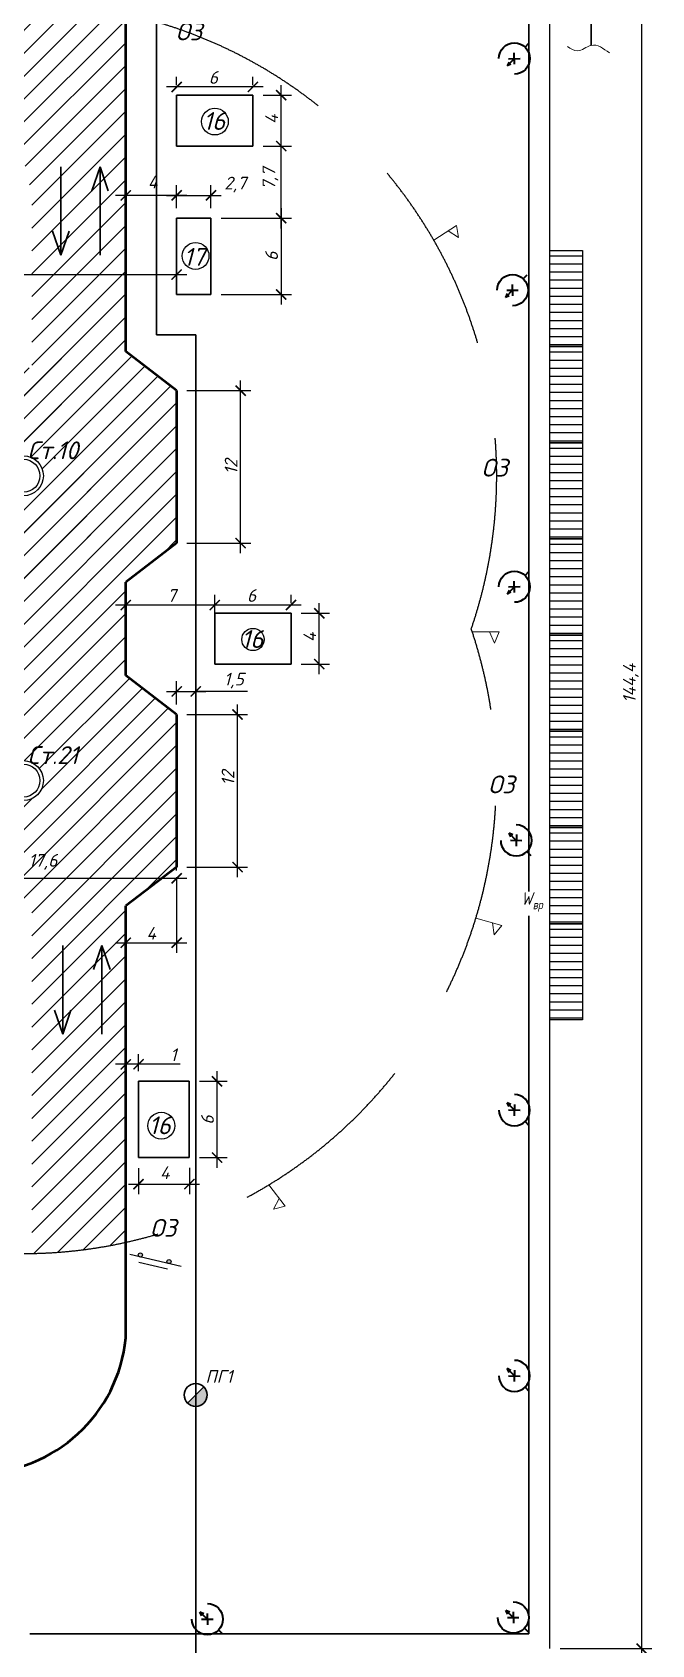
# Model space of a CAD drawing. Header units: millimetres. Extents: x -345369 to 252202, y 74562 to 424723.
# Drawn here: x -135583 to -123398, y 299286 to 331003 of the extents above; entities that cross this region are included whole.
import ezdxf

# ---------------------------------------------------------------- set-up
doc = ezdxf.new("R2010")
doc.units = ezdxf.units.MM
doc.linetypes.add('штриховая', pattern=[19.05, 12.7, -6.35])
for name, color, linetype, lineweight in [('0.3 мм', 7, 'Continuous', 30), ('Вода', 160, 'Continuous', 25), ('Основной [&]', 7, 'Continuous', 18), ('Тонка', 7, 'Continuous', 30), ('Электр', 1, 'Continuous', 25)]:
    doc.layers.add(name, color=color, linetype=linetype, lineweight=lineweight)
doc.styles.get("Standard").update_dxf_attribs({"font": 'isocpeur.TTF', "oblique": 15})
doc.styles.add('вано размеры', font='isocpeui.ttf', dxfattribs={"height": 250})
doc.styles.add('мой', font='isocpeui.ttf', dxfattribs={"width": 0.8})
doc.styles.add('Мой стиль', font='isocpeur.TTF', dxfattribs={"height": 4})
doc.linetypes.add('ограждение2', pattern='A,6.35,-2.54,[132,ltypeshp.shx,S=2.54,R=0,X=-2.54,Y=0],-2.54,25.4', length=36.83)
doc.dimstyles.new('ss400', dxfattribs={"dimtxt": 250, "dimasz": 200, "dimexe": 200, "dimexo": 200, "dimgap": 62.5, "dimtad": 1, "dimdec": 0, "dimlfac": 4, "dimrnd": 10, "dimdsep": 46, "dimtxsty": 'Standard', "dimblk": 'ARCHTICK', "dimcen": 250, "dimdle": 200, "dimadec": 0, "dimazin": 0, "dimtfac": 1, "dimtdec": 0, "dimtmove": 1, "dimatfit": 3, "dimfxl": 1, "dimarcsym": 0})
pattern_1 = [(45, (-275991.16, 217283.7), (-224.5064, 224.5064), [])]

# ---------------------------------------------------------------- blocks, each defined once
blk = doc.blocks.new('прожктр')
at = {"color": 1, "lineweight": 40}
for p, q in [((1822.3, 1757.39), (1820.05, 1757.44)), ((1821.2, 1758.54), (1821.15, 1756.29)), ((1821.17, 1757.41), (1822.62, 1758.79)), ((1821.85, 1758.46), (1822.62, 1758.79)), ((1821.85, 1758.46), (1821.85, 1758.46)), ((1822.26, 1758.07), (1822.62, 1758.79)), ((1818.96, 1755.31), (1818.17, 1754.56))]:
    blk.add_line(p, q, dxfattribs=at)
blk.add_arc((1821.17, 1757.41), 3.06, 90, 0, dxfattribs=at)
blk = doc.blocks.new('_ArchTick')
at = {"color": 0, "linetype": 'ByBlock', "const_width": 0.15}
blk.add_lwpolyline([(-0.5, -0.5), (0.5, 0.5)], dxfattribs=at)
blk = doc.blocks.new('*D488')
at = {"color": 0, "lineweight": -2, "transparency": 16777216}
for p, q in [((-137360, 314362), (-132543, 314362)), ((-137160, 314514), (-137160, 314562)), ((-132743, 314514), (-132743, 314562))]:
    blk.add_line(p, q, dxfattribs=at)
at = {"layer": 'Defpoints', "color": 0, "transparency": 16777216}
for p in [(-137160, 314314), (-132743, 314362), (-132743, 314314)]:
    blk.add_point(p, dxfattribs=at)
at = {"color": 0, "lineweight": -2, "transparency": 16777216, "xscale": 200, "yscale": 200, "zscale": 200, "rotation": 180}
blk.add_blockref('_ArchTick', (-137160, 314362), dxfattribs=at)
at = {"color": 0, "lineweight": -2, "transparency": 16777216, "xscale": 200, "yscale": 200, "zscale": 200}
blk.add_blockref('_ArchTick', (-132743, 314362), dxfattribs=at)
at = {"color": 0, "lineweight": 9, "transparency": 16777216, "insert": (-135372, 314686), "char_height": 250, "attachment_point": 5}
blk.add_mtext('17,6', dxfattribs=at)
blk = doc.blocks.new('*D489')
at = {"color": 0, "lineweight": -2, "transparency": 16777216}
for p, q in [((-131484, 320754), (-131484, 324154)), ((-132543, 323954), (-131284, 323954)), ((-132543, 320954), (-131284, 320954))]:
    blk.add_line(p, q, dxfattribs=at)
at = {"layer": 'Defpoints', "color": 0, "transparency": 16777216}
for p in [(-132743, 323954), (-131484, 323954), (-132743, 320954)]:
    blk.add_point(p, dxfattribs=at)
at = {"color": 0, "lineweight": -2, "transparency": 16777216, "xscale": 200, "yscale": 200, "zscale": 200}
for p, rotation in [((-131484, 323954), 90), ((-131484, 320954), 270)]:
    blk.add_blockref('_ArchTick', p, dxfattribs=dict(at, rotation=rotation))
at = {"color": 0, "lineweight": 25, "transparency": 16777216, "insert": (-131672, 322454), "char_height": 250, "attachment_point": 5, "rotation": 90}
blk.add_mtext('12', dxfattribs=at)
blk = doc.blocks.new('*D553')
at = {"color": 0, "lineweight": -2, "transparency": 16777216}
for p, q in [((-132743, 314383), (-132743, 312894)), ((-133743, 313617), (-133743, 312894)), ((-133943, 313094), (-132543, 313094))]:
    blk.add_line(p, q, dxfattribs=at)
at = {"layer": 'Defpoints', "color": 0, "transparency": 16777216}
for p in [(-132743, 314583), (-133743, 313817), (-132743, 313094)]:
    blk.add_point(p, dxfattribs=at)
at = {"color": 0, "lineweight": -2, "transparency": 16777216, "xscale": 200, "yscale": 200, "zscale": 200, "rotation": 180}
blk.add_blockref('_ArchTick', (-133743, 313094), dxfattribs=at)
at = {"color": 0, "lineweight": -2, "transparency": 16777216, "xscale": 200, "yscale": 200, "zscale": 200}
blk.add_blockref('_ArchTick', (-132743, 313094), dxfattribs=at)
at = {"color": 0, "lineweight": 9, "transparency": 16777216, "insert": (-133243, 313281), "char_height": 250, "attachment_point": 5}
blk.add_mtext('4', dxfattribs=at)
blk = doc.blocks.new('*D554')
at = {"color": 0, "lineweight": -2, "transparency": 16777216}
for p, q in [((-132543, 317583), (-131346, 317583)), ((-131546, 314383), (-131546, 317783)), ((-132543, 314583), (-131346, 314583))]:
    blk.add_line(p, q, dxfattribs=at)
at = {"layer": 'Defpoints', "color": 0, "transparency": 16777216}
for p in [(-132743, 317583), (-131546, 317583), (-132743, 314583)]:
    blk.add_point(p, dxfattribs=at)
at = {"color": 0, "lineweight": -2, "transparency": 16777216, "xscale": 200, "yscale": 200, "zscale": 200}
for p, rotation in [((-131546, 317583), 90), ((-131546, 314583), 270)]:
    blk.add_blockref('_ArchTick', p, dxfattribs=dict(at, rotation=rotation))
at = {"color": 0, "lineweight": 9, "transparency": 16777216, "insert": (-131733, 316333), "char_height": 250, "attachment_point": 5, "rotation": 90}
blk.add_mtext('12', dxfattribs=at)
blk = doc.blocks.new('*D694')
at = {"color": 0, "lineweight": -2, "transparency": 16777216}
for p, q in [((-133743, 327545), (-133743, 327995)), ((-132743, 327545), (-132743, 327995)), ((-132543, 327795), (-133943, 327795))]:
    blk.add_line(p, q, dxfattribs=at)
at = {"layer": 'Defpoints', "color": 0, "transparency": 16777216}
for p in [(-133743, 327795), (-133743, 327345), (-132743, 327345)]:
    blk.add_point(p, dxfattribs=at)
at = {"color": 0, "lineweight": -2, "transparency": 16777216, "xscale": 200, "yscale": 200, "zscale": 200, "rotation": 180}
blk.add_blockref('_ArchTick', (-133743, 327795), dxfattribs=at)
at = {"color": 0, "lineweight": -2, "transparency": 16777216, "xscale": 200, "yscale": 200, "zscale": 200}
blk.add_blockref('_ArchTick', (-132743, 327795), dxfattribs=at)
at = {"color": 0, "lineweight": 9, "transparency": 16777216, "insert": (-133216, 328056), "char_height": 250, "width": 463.88, "attachment_point": 5}
blk.add_mtext('4', dxfattribs=at)
blk = doc.blocks.new('*D695')
at = {"color": 0, "lineweight": -2, "transparency": 16777216}
for p, q in [((-132743, 327545), (-132743, 327995)), ((-132068, 327545), (-132068, 327995)), ((-132943, 327795), (-131868, 327795))]:
    blk.add_line(p, q, dxfattribs=at)
at = {"layer": 'Defpoints', "color": 0, "transparency": 16777216}
for p in [(-132068, 327795), (-132743, 327345), (-132068, 327345)]:
    blk.add_point(p, dxfattribs=at)
at = {"color": 0, "lineweight": -2, "transparency": 16777216, "xscale": 200, "yscale": 200, "zscale": 200, "rotation": 180}
blk.add_blockref('_ArchTick', (-132743, 327795), dxfattribs=at)
at = {"color": 0, "lineweight": -2, "transparency": 16777216, "xscale": 200, "yscale": 200, "zscale": 200}
blk.add_blockref('_ArchTick', (-132068, 327795), dxfattribs=at)
at = {"color": 0, "lineweight": 9, "transparency": 16777216, "insert": (-131590, 328007), "char_height": 250, "attachment_point": 5}
blk.add_mtext('2,7', dxfattribs=at)
blk = doc.blocks.new('*D696')
at = {"color": 0, "lineweight": -2, "transparency": 16777216}
for p, q in [((-131868, 327345), (-130487, 327345)), ((-130687, 327545), (-130687, 325645)), ((-131868, 325845), (-130487, 325845))]:
    blk.add_line(p, q, dxfattribs=at)
at = {"layer": 'Defpoints', "color": 0, "transparency": 16777216}
for p in [(-132068, 327345), (-132068, 325845), (-130687, 325845)]:
    blk.add_point(p, dxfattribs=at)
at = {"color": 0, "lineweight": -2, "transparency": 16777216, "xscale": 200, "yscale": 200, "zscale": 200}
for p, rotation in [((-130687, 327345), 90), ((-130687, 325845), 270)]:
    blk.add_blockref('_ArchTick', p, dxfattribs=dict(at, rotation=rotation))
at = {"color": 0, "lineweight": 9, "transparency": 16777216, "insert": (-130874, 326595), "char_height": 250, "attachment_point": 5, "rotation": 90}
blk.add_mtext('6', dxfattribs=at)
blk = doc.blocks.new('*D697')
at = {"color": 0, "lineweight": -2, "transparency": 16777216}
for p, q in [((-137254, 325965), (-137254, 326438)), ((-132743, 326045), (-132743, 326438)), ((-137454, 326238), (-132543, 326238))]:
    blk.add_line(p, q, dxfattribs=at)
at = {"layer": 'Defpoints', "color": 0, "transparency": 16777216}
for p in [(-132743, 326238), (-137254, 325765), (-132743, 325845)]:
    blk.add_point(p, dxfattribs=at)
at = {"color": 0, "lineweight": -2, "transparency": 16777216, "xscale": 200, "yscale": 200, "zscale": 200, "rotation": 180}
blk.add_blockref('_ArchTick', (-137254, 326238), dxfattribs=at)
at = {"color": 0, "lineweight": -2, "transparency": 16777216, "xscale": 200, "yscale": 200, "zscale": 200}
blk.add_blockref('_ArchTick', (-132743, 326238), dxfattribs=at)
at = {"color": 0, "lineweight": 9, "transparency": 16777216, "insert": (-136008, 326426), "char_height": 250, "attachment_point": 5}
blk.add_mtext('15', dxfattribs=at)
blk = doc.blocks.new('*D700')
at = {"color": 0, "lineweight": -2, "transparency": 16777216}
for p, q in [((-130293, 319737), (-132193, 319737)), ((-131993, 319775), (-131993, 319937)), ((-130493, 319775), (-130493, 319937))]:
    blk.add_line(p, q, dxfattribs=at)
at = {"layer": 'Defpoints', "color": 0, "transparency": 16777216}
for p in [(-131993, 319737), (-131993, 319575), (-130493, 319575)]:
    blk.add_point(p, dxfattribs=at)
at = {"color": 0, "lineweight": -2, "transparency": 16777216, "xscale": 200, "yscale": 200, "zscale": 200, "rotation": 180}
blk.add_blockref('_ArchTick', (-131993, 319737), dxfattribs=at)
at = {"color": 0, "lineweight": -2, "transparency": 16777216, "xscale": 200, "yscale": 200, "zscale": 200}
blk.add_blockref('_ArchTick', (-130493, 319737), dxfattribs=at)
at = {"color": 0, "lineweight": 9, "transparency": 16777216, "insert": (-131270, 319924), "char_height": 250, "attachment_point": 5}
blk.add_mtext('6', dxfattribs=at)
blk = doc.blocks.new('*D701')
at = {"color": 0, "lineweight": -2, "transparency": 16777216}
for p, q in [((-129937, 318375), (-129937, 319775)), ((-130293, 319575), (-129737, 319575)), ((-130293, 318575), (-129737, 318575))]:
    blk.add_line(p, q, dxfattribs=at)
at = {"layer": 'Defpoints', "color": 0, "transparency": 16777216}
for p in [(-130493, 319575), (-129937, 319575), (-130493, 318575)]:
    blk.add_point(p, dxfattribs=at)
at = {"color": 0, "lineweight": -2, "transparency": 16777216, "xscale": 200, "yscale": 200, "zscale": 200}
for p, rotation in [((-129937, 319575), 90), ((-129937, 318575), 270)]:
    blk.add_blockref('_ArchTick', p, dxfattribs=dict(at, rotation=rotation))
at = {"color": 0, "lineweight": 9, "transparency": 16777216, "insert": (-130124, 319102), "char_height": 250, "attachment_point": 5, "rotation": 90}
blk.add_mtext('4', dxfattribs=at)
blk = doc.blocks.new('*D711')
at = {"layer": 'Defpoints', "color": 0, "transparency": 16777216}
for p in [(-133493, 308858), (-132493, 308869), (-132493, 308347)]:
    blk.add_point(p, dxfattribs=at)
at = {"layer": 'Основной [&]', "color": 0, "lineweight": -2, "transparency": 16777216}
for p, q in [((-133493, 308658), (-133493, 308147)), ((-132493, 308669), (-132493, 308147)), ((-133693, 308347), (-132293, 308347))]:
    blk.add_line(p, q, dxfattribs=at)
at = {"layer": 'Основной [&]', "color": 0, "lineweight": -2, "transparency": 16777216, "xscale": 200, "yscale": 200, "zscale": 200, "rotation": 180}
blk.add_blockref('_ArchTick', (-133493, 308347), dxfattribs=at)
at = {"layer": 'Основной [&]', "color": 0, "lineweight": -2, "transparency": 16777216, "xscale": 200, "yscale": 200, "zscale": 200}
blk.add_blockref('_ArchTick', (-132493, 308347), dxfattribs=at)
at = {"layer": 'Основной [&]', "color": 0, "lineweight": 9, "transparency": 16777216, "insert": (-132976, 308572), "char_height": 250, "attachment_point": 5}
blk.add_mtext('4', dxfattribs=at)
blk = doc.blocks.new('*D718')
at = {"color": 0, "lineweight": -2, "transparency": 16777216}
for p, q in [((-131949, 308669), (-131949, 310569)), ((-132293, 310369), (-131749, 310369)), ((-132293, 308869), (-131749, 308869))]:
    blk.add_line(p, q, dxfattribs=at)
at = {"layer": 'Defpoints', "color": 0, "transparency": 16777216}
for p in [(-132493, 310369), (-131949, 310369), (-132493, 308869)]:
    blk.add_point(p, dxfattribs=at)
at = {"color": 0, "lineweight": -2, "transparency": 16777216, "xscale": 200, "yscale": 200, "zscale": 200}
for p, rotation in [((-131949, 310369), 90), ((-131949, 308869), 270)]:
    blk.add_blockref('_ArchTick', p, dxfattribs=dict(at, rotation=rotation))
at = {"color": 0, "lineweight": 9, "transparency": 16777216, "insert": (-132136, 309606), "char_height": 250, "attachment_point": 5, "rotation": 90}
blk.add_mtext('6', dxfattribs=at)
blk = doc.blocks.new('*D719')
at = {"color": 0, "lineweight": -2, "transparency": 16777216}
for p, q in [((-133743, 310569), (-133743, 310903)), ((-133493, 310569), (-133493, 310903)), ((-133293, 310703), (-133943, 310703)), ((-132673, 310703), (-133493, 310703))]:
    blk.add_line(p, q, dxfattribs=at)
at = {"layer": 'Defpoints', "color": 0, "transparency": 16777216}
for p in [(-133743, 310703), (-133743, 310369), (-133493, 310369)]:
    blk.add_point(p, dxfattribs=at)
at = {"color": 0, "lineweight": -2, "transparency": 16777216, "xscale": 200, "yscale": 200, "zscale": 200, "rotation": 180}
blk.add_blockref('_ArchTick', (-133743, 310703), dxfattribs=at)
at = {"color": 0, "lineweight": -2, "transparency": 16777216, "xscale": 200, "yscale": 200, "zscale": 200}
blk.add_blockref('_ArchTick', (-133493, 310703), dxfattribs=at)
at = {"color": 0, "lineweight": 9, "transparency": 16777216, "insert": (-132807, 310891), "char_height": 250, "attachment_point": 5}
blk.add_mtext('1', dxfattribs=at)
blk = doc.blocks.new('*D722')
at = {"color": 0, "lineweight": -2, "transparency": 16777216}
for p, q in [((-131043, 329926), (-132943, 329926)), ((-132743, 329964), (-132743, 330126)), ((-131243, 329964), (-131243, 330126))]:
    blk.add_line(p, q, dxfattribs=at)
at = {"layer": 'Defpoints', "color": 0, "transparency": 16777216}
for p in [(-132743, 329926), (-132743, 329764), (-131243, 329764)]:
    blk.add_point(p, dxfattribs=at)
at = {"color": 0, "lineweight": -2, "transparency": 16777216, "xscale": 200, "yscale": 200, "zscale": 200, "rotation": 180}
blk.add_blockref('_ArchTick', (-132743, 329926), dxfattribs=at)
at = {"color": 0, "lineweight": -2, "transparency": 16777216, "xscale": 200, "yscale": 200, "zscale": 200}
blk.add_blockref('_ArchTick', (-131243, 329926), dxfattribs=at)
at = {"color": 0, "lineweight": 9, "transparency": 16777216, "insert": (-132020, 330114), "char_height": 250, "attachment_point": 5}
blk.add_mtext('6', dxfattribs=at)
blk = doc.blocks.new('*D723')
at = {"color": 0, "lineweight": -2, "transparency": 16777216}
for p, q in [((-130687, 328564), (-130687, 329964)), ((-131043, 329764), (-130487, 329764)), ((-131043, 328764), (-130487, 328764))]:
    blk.add_line(p, q, dxfattribs=at)
at = {"layer": 'Defpoints', "color": 0, "transparency": 16777216}
for p in [(-131243, 329764), (-130687, 329764), (-131243, 328764)]:
    blk.add_point(p, dxfattribs=at)
at = {"color": 0, "lineweight": -2, "transparency": 16777216, "xscale": 200, "yscale": 200, "zscale": 200}
for p, rotation in [((-130687, 329764), 90), ((-130687, 328764), 270)]:
    blk.add_blockref('_ArchTick', p, dxfattribs=dict(at, rotation=rotation))
at = {"color": 0, "lineweight": 9, "transparency": 16777216, "insert": (-130874, 329292), "char_height": 250, "attachment_point": 5, "rotation": 90}
blk.add_mtext('4', dxfattribs=at)
blk = doc.blocks.new('*D724')
at = {"color": 0, "lineweight": -2, "transparency": 16777216}
for p, q in [((-130687, 327145), (-130687, 328964)), ((-131043, 328764), (-130487, 328764)), ((-131868, 327345), (-130487, 327345))]:
    blk.add_line(p, q, dxfattribs=at)
at = {"layer": 'Defpoints', "color": 0, "transparency": 16777216}
for p in [(-131243, 328764), (-130687, 328764), (-132068, 327345)]:
    blk.add_point(p, dxfattribs=at)
at = {"color": 0, "lineweight": -2, "transparency": 16777216, "xscale": 200, "yscale": 200, "zscale": 200}
for p, rotation in [((-130687, 328764), 90), ((-130687, 327345), 270)]:
    blk.add_blockref('_ArchTick', p, dxfattribs=dict(at, rotation=rotation))
at = {"color": 0, "lineweight": 9, "transparency": 16777216, "insert": (-130899, 328119), "char_height": 250, "attachment_point": 5, "rotation": 90}
blk.add_mtext('7,7', dxfattribs=at)
blk = doc.blocks.new('*D777')
at = {"color": 0, "lineweight": -2, "transparency": 16777216}
for p, q in [((-132743, 317783), (-132743, 318237)), ((-132367, 313521), (-132367, 318237)), ((-132943, 318037), (-132167, 318037)), ((-131352, 318037), (-132367, 318037))]:
    blk.add_line(p, q, dxfattribs=at)
at = {"layer": 'Defpoints', "color": 0, "transparency": 16777216}
for p in [(-132367, 318037), (-132743, 317583), (-132367, 313321)]:
    blk.add_point(p, dxfattribs=at)
at = {"color": 0, "lineweight": -2, "transparency": 16777216, "xscale": 200, "yscale": 200, "zscale": 200, "rotation": 180}
blk.add_blockref('_ArchTick', (-132743, 318037), dxfattribs=at)
at = {"color": 0, "lineweight": -2, "transparency": 16777216, "xscale": 200, "yscale": 200, "zscale": 200}
blk.add_blockref('_ArchTick', (-132367, 318037), dxfattribs=at)
at = {"color": 0, "lineweight": 9, "transparency": 16777216, "insert": (-131617, 318250), "char_height": 250, "width": 851.38, "attachment_point": 5}
blk.add_mtext('1,5', dxfattribs=at)
blk = doc.blocks.new('*D778')
at = {"color": 0, "lineweight": -2, "transparency": 16777216}
for p, q in [((-131793, 319737), (-133943, 319737)), ((-133743, 319469), (-133743, 319937)), ((-131993, 319444), (-131993, 319937))]:
    blk.add_line(p, q, dxfattribs=at)
at = {"layer": 'Defpoints', "color": 0, "transparency": 16777216}
for p in [(-133743, 319737), (-133743, 319269), (-131993, 319244)]:
    blk.add_point(p, dxfattribs=at)
at = {"color": 0, "lineweight": -2, "transparency": 16777216, "xscale": 200, "yscale": 200, "zscale": 200, "rotation": 180}
blk.add_blockref('_ArchTick', (-133743, 319737), dxfattribs=at)
at = {"color": 0, "lineweight": -2, "transparency": 16777216, "xscale": 200, "yscale": 200, "zscale": 200}
blk.add_blockref('_ArchTick', (-131993, 319737), dxfattribs=at)
at = {"color": 0, "lineweight": 9, "transparency": 16777216, "insert": (-132841, 319924), "char_height": 250, "attachment_point": 5}
blk.add_mtext('7', dxfattribs=at)
blk = doc.blocks.new('*D783')
at = {"color": 0, "lineweight": -2, "transparency": 16777216}
for p, q in [((-125202, 335343), (-123398, 335343)), ((-123598, 335543), (-123598, 299010)), ((-125202, 299210), (-123398, 299210))]:
    blk.add_line(p, q, dxfattribs=at)
at = {"layer": 'Defpoints', "color": 0, "transparency": 16777216}
for p in [(-125402, 335343), (-125402, 299210), (-123598, 299210)]:
    blk.add_point(p, dxfattribs=at)
at = {"color": 0, "lineweight": -2, "transparency": 16777216, "xscale": 200, "yscale": 200, "zscale": 200}
for p, rotation in [((-123598, 335343), 90), ((-123598, 299210), 270)]:
    blk.add_blockref('_ArchTick', p, dxfattribs=dict(at, rotation=rotation))
at = {"color": 0, "lineweight": 9, "transparency": 16777216, "insert": (-123810, 318198), "char_height": 250, "attachment_point": 5, "rotation": 90}
blk.add_mtext('144,4', dxfattribs=at)

msp = doc.modelspace()

# ---------------------------------------------------------------- hatches: boundary and pattern name
h = msp.add_hatch()
h.set_pattern_fill('ANSI31', color=256, scale=100)
h.set_pattern_definition(pattern_1)
h.paths.add_polyline_path([(-142506.42232, 304155.508429), (-158620.170139, 304155.508429, 0.0497521334), (-157543.838649, 302655.508429), (-143582.75381, 302655.508429, 0.0497521334)])
h.paths.add_polyline_path([(-133743.352686, 313817.223561), (-132743.352686, 314583.264363), (-132743.352686, 317583.264363), (-133743.352686, 318349.305164), (-133743.352686, 320188.299192), (-132743.352686, 320954.339994), (-132743.352686, 322454.339994), (-135405.345629, 322454.339994, -0.1162930115), (-135363.864354, 322278.403882, -0.79164429), (-136110.068866, 322102.467771), (-136110.068866, 319268.741637), (-137184.511957, 319268.741637), (-137184.511957, 316283.011202), (-136151.550142, 316283.011202, -1), (-135363.864354, 316283.011202, -0.4142135624), (-135757.707248, 315889.168308), (-135757.707248, 313826.318301), (-135591.41237, 313826.318301), (-135591.41237, 307017.508429, -0.0029574866), (-135592.238144, 306982.838448, 0.0501743726), (-133743.352686, 307201.745881)])
h.paths.add_polyline_path([(-133743.352686, 324720.380795), (-133743.352686, 331358.499835, 0.0537078485), (-135723.521938, 331576.977639), (-157066.332959, 331631.953316, 0.0221375216), (-157888.364863, 331589.791644, 0.0117613406), (-158170.391098, 331924.207015), (-169817.620527, 331924.207015, 0.3500198698), (-172219.901932, 329062.207015), (-172219.901932, 317404.621653), (-172219.901932, 316427.690677), (-170703.800547, 316427.690677), (-170703.807599, 325152.883337), (-170809.322717, 325152.885771, -0.9987050932), (-171677.753554, 325154.011037, -1.0012965857), (-170809.322717, 325152.885771), (-170703.807599, 325152.883337), (-170703.809546, 327562.207015, -0.3500198698), (-168301.528141, 330424.207015), (-137993.693775, 330424.207015, -0.3500198698), (-135591.41237, 327562.207015), (-135591.41237, 324401.336016), (-136110.068866, 324401.336016), (-136110.068866, 322454.339994, -0.6184180446), (-135405.345629, 322454.339994), (-132743.352686, 322454.339994), (-132743.352686, 323954.339994)])
h.paths.add_polyline_path([(-170703.800547, 316427.690677), (-172219.901932, 316427.690677), (-172219.901932, 316268.244922), (-170703.80042, 316269.461387)])
h.paths.add_polyline_path([(-170703.80042, 316269.461387), (-172219.901932, 316268.244922), (-172219.901932, 316154.086054), (-170703.800326, 316154.086054)])
h.paths.add_polyline_path([(-170703.800326, 316154.086054), (-172219.901932, 316154.086054), (-172219.901932, 316037.531373), (-170703.800232, 316037.531373)])
h.paths.add_polyline_path([(-170703.800232, 316037.531373), (-172219.901932, 316037.531373), (-172219.901932, 313003.617413), (-170703.79778, 313003.617413)])
h.paths.add_polyline_path([(-170703.79778, 313003.617413), (-172219.901932, 313003.617413), (-172219.901932, 312369.965376), (-170703.797268, 312369.965376)])
h.paths.add_polyline_path([(-170703.797268, 312369.965376), (-172219.901932, 312369.965376), (-172219.901932, 310800.751146, 0.0239190377), (-171611.931368, 310151.759859, -0.7116808819), (-170889.277616, 309901.454146), (-170703.795273, 309901.439335)])
h.paths.add_polyline_path([(-135801.186965, 316464.507693), (-134632.777874, 316464.507693), (-134632.777874, 317184.507693), (-135801.186965, 317184.507693)], flags=25)
h.paths.add_polyline_path([(-138049.978022, 316464.72317), (-136843.614386, 316464.72317), (-136843.614386, 317184.72317), (-138049.978022, 317184.72317)], flags=25)
h.paths.add_polyline_path([(-171637.729481, 322664.256404), (-170862.729481, 322664.256404), (-170703.101234, 323259.997132), (-171478.101234, 323259.997132)], flags=24)
h.paths.add_polyline_path([(-171125.831392, 320975.992863), (-171125.831392, 321800.992863), (-171721.57212, 321960.62111), (-171721.57212, 321135.62111)], flags=24)
h.paths.add_polyline_path([(-147328.342988, 330672.57077), (-147328.342988, 331497.57077), (-147924.083716, 331657.199017), (-147924.083716, 330832.199017)], flags=24)
h.paths.add_polyline_path([(-137025.344311, 330102.28139), (-136340.310081, 331025.984862), (-136723.733528, 331509.07352), (-137408.767759, 330585.370049)], flags=24)
h.paths.add_polyline_path([(-152296.062474, 331273.905016), (-151578.562474, 331273.905016), (-151355.082928, 332107.942035), (-152072.582928, 332107.942035)], flags=9)
h.paths.add_polyline_path([(-135801.186965, 322459.900373), (-134657.096056, 322459.900373), (-134657.096056, 323179.900373), (-135801.186965, 323179.900373)], flags=25)
h.paths.add_polyline_path([(-170973.804771, 313819.688725), (-170023.804771, 313819.688725), (-169864.176524, 314415.429454), (-170814.176524, 314415.429454)], flags=9)
h.paths.add_polyline_path([(-171607.878278, 312203.982339), (-170832.878278, 312203.982339), (-170673.250031, 312799.723067), (-171448.250031, 312799.723067)], flags=9)
h = msp.add_hatch()
h.set_pattern_fill('ANSI31', color=256, scale=100)
h.set_pattern_definition(pattern_1)
h.paths.add_polyline_path([(-132743.352686, 323954.339994), (-133743.352686, 324720.380795), (-133743.352686, 331358.499835, 0.0537078485), (-135723.521938, 331576.977639), (-157066.332959, 331631.953316, 0.0221375216), (-157888.364863, 331589.791644, 0.0117613406), (-158170.391098, 331924.207015), (-169817.620527, 331924.207015, 0.3500198698), (-172219.901932, 329062.207015), (-172219.901932, 317404.621653), (-172219.901932, 316427.690677), (-170703.800547, 316427.690677), (-170703.807599, 325152.883337), (-170809.322717, 325152.885771, -0.9987050932), (-171677.753554, 325154.011037, -1.0012965857), (-170809.322717, 325152.885771), (-170703.807599, 325152.883337), (-170703.809546, 327562.207015, -0.3500198698), (-168301.528141, 330424.207015), (-137993.693775, 330424.207015, -0.3500198698), (-135591.41237, 327562.207015), (-135591.41237, 324401.336016), (-137159.511957, 324401.336016), (-137184.511957, 324401.336016), (-137184.511957, 322278.61936), (-136151.550083, 322278.61936, -0.7914218161), (-135405.345629, 322454.339994), (-132743.352686, 322454.339994)])
h.paths.add_polyline_path([(-132743.352686, 320954.339994), (-132743.352686, 322454.339994), (-135405.345629, 322454.339994, -0.1162930115), (-135363.864354, 322278.403882, -0.8689317029), (-136136.205385, 322169.539815), (-137184.511957, 321873.914977), (-137184.511957, 316283.011202), (-136151.550142, 316283.011202, -1), (-135363.864354, 316283.011202, -0.4142135624), (-135757.707248, 315889.168308), (-135757.707248, 313826.318301), (-135591.41237, 313826.318301), (-135591.41237, 307017.508429, -0.0029574866), (-135592.238144, 306982.838448, 0.0501743726), (-133743.352686, 307201.745881), (-133743.352686, 313817.223561), (-132743.352686, 314583.264363), (-132743.352686, 317583.264363), (-133743.352686, 318349.305164), (-133743.352686, 320188.299192)])
h.paths.add_polyline_path([(-136136.205385, 322169.539815, -0.0702675152), (-136151.550083, 322278.61936), (-137184.511957, 322278.61936), (-137184.511957, 321873.914977)], flags=17)
h.paths.add_polyline_path([(-171637.729481, 322664.256404), (-170862.729481, 322664.256404), (-170703.101234, 323259.997132), (-171478.101234, 323259.997132)], flags=24)
h.paths.add_polyline_path([(-171125.831392, 320975.992863), (-171125.831392, 321800.992863), (-171721.57212, 321960.62111), (-171721.57212, 321135.62111)], flags=24)
h.paths.add_polyline_path([(-147328.342988, 330672.57077), (-147328.342988, 331497.57077), (-147924.083716, 331657.199017), (-147924.083716, 330832.199017)], flags=24)
h.paths.add_polyline_path([(-137025.344311, 330102.28139), (-136340.310081, 331025.984862), (-136723.733528, 331509.07352), (-137408.767759, 330585.370049)], flags=24)
h.paths.add_polyline_path([(-152296.062474, 331273.905016), (-151578.562474, 331273.905016), (-151355.082928, 332107.942035), (-152072.582928, 332107.942035)], flags=9)
h.paths.add_polyline_path([(-135801.186965, 322459.900373), (-134657.096056, 322459.900373), (-134657.096056, 323179.900373), (-135801.186965, 323179.900373)], flags=25)
h.paths.add_polyline_path([(-138049.978022, 322460.115851), (-137050.887113, 322460.115851), (-137050.887113, 323180.115851), (-138049.978022, 323180.115851)], flags=25)
h.paths.add_polyline_path([(-135923.702786, 314264.00398), (-134973.702786, 314264.00398), (-134814.074539, 314859.744708), (-135764.074539, 314859.744708)], flags=25)
h.paths.add_polyline_path([(-135801.186965, 316464.507693), (-134632.777874, 316464.507693), (-134632.777874, 317184.507693), (-135801.186965, 317184.507693)], flags=25)
h.paths.add_polyline_path([(-138049.978022, 316464.72317), (-136843.614386, 316464.72317), (-136843.614386, 317184.72317), (-138049.978022, 317184.72317)], flags=25)
at = {"lineweight": 25}
h = msp.add_hatch(dxfattribs=at)
h.set_pattern_fill('ANSI31', color=0, scale=50, angle=-45)
h.set_pattern_definition([(360, (-7508.69, 1351496.3), (4e-14, 158.75), [])])
h.paths.add_polyline_path([(-124756.795842, 326712.277341), (-125401.584789, 326712.277341), (-125401.584789, 324820.325652), (-124756.795842, 324820.325652)])
h = msp.add_hatch(dxfattribs=at)
h.set_pattern_fill('ANSI31', color=0, scale=50, angle=-45)
h.set_pattern_definition([(360, (-7508.69, 1349604.35), (4e-14, 158.75), [])])
h.paths.add_polyline_path([(-124756.795842, 324820.325652), (-125401.584789, 324820.325652), (-125401.584789, 322928.373963), (-124756.795842, 322928.373963)])
h = msp.add_hatch(dxfattribs=at)
h.set_pattern_fill('ANSI31', color=0, scale=50, angle=-45)
h.set_pattern_definition([(360, (-7508.69, 1347712.4), (4e-14, 158.75), [])])
h.paths.add_polyline_path([(-124756.795842, 322928.373963), (-125401.584789, 322928.373963), (-125401.584789, 321036.422274), (-124756.795842, 321036.422274)])
h = msp.add_hatch(dxfattribs=at)
h.set_pattern_fill('ANSI31', color=0, scale=50, angle=-45)
h.set_pattern_definition([(360, (-7508.69, 1345820.45), (4e-14, 158.75), [])])
h.paths.add_polyline_path([(-124756.795842, 321036.422274), (-125401.584789, 321036.422274), (-125401.584789, 319144.470585), (-124756.795842, 319144.470585)])
h = msp.add_hatch(dxfattribs=at)
h.set_pattern_fill('ANSI31', color=0, scale=50, angle=-45)
h.set_pattern_definition([(360, (-7508.69, 1343928.5), (4e-14, 158.75), [])])
h.paths.add_polyline_path([(-124756.795842, 319144.470585), (-125401.584789, 319144.470585), (-125401.584789, 317252.518896), (-124756.795842, 317252.518896)])
h = msp.add_hatch(dxfattribs=at)
h.set_pattern_fill('ANSI31', color=0, scale=50, angle=-45)
h.set_pattern_definition([(360, (-7508.69, 1342036.55), (4e-14, 158.75), [])])
h.paths.add_polyline_path([(-124756.795842, 317252.518896), (-125401.584789, 317252.518896), (-125401.584789, 315360.567207), (-124756.795842, 315360.567207)])
h = msp.add_hatch(dxfattribs=at)
h.set_pattern_fill('ANSI31', color=0, scale=50, angle=-45)
h.set_pattern_definition([(360, (-7508.69, 1340144.6), (4e-14, 158.75), [])])
h.paths.add_polyline_path([(-124756.795842, 315360.567207), (-125401.584789, 315360.567207), (-125401.584789, 313468.615518), (-124756.795842, 313468.615518)])
h = msp.add_hatch(dxfattribs=at)
h.set_pattern_fill('ANSI31', color=0, scale=50, angle=-45)
h.set_pattern_definition([(360, (-7508.69, 1338252.64), (4e-14, 158.75), [])])
h.paths.add_polyline_path([(-124756.795842, 313468.615518), (-125401.584789, 313468.615518), (-125401.584789, 311576.663829), (-124756.795842, 311576.663829)])
h = msp.add_hatch(color=256)
h.paths.add_polyline_path([(-133447.56989, 306991.503025, 1), (-133465.624228, 306913.566892, 1)])
h.paths.add_polyline_path([(-132884.282895, 306861.014468, 1), (-132902.337232, 306783.078335, 1)])
at = {"lineweight": 30}
msp.add_hatch(color=5, dxfattribs=at).paths.add_polyline_path([(-132526.451711, 304040.092869, 0.6681786379), (-132142.352686, 304199.191895, 0.1989123674), (-132208.25366, 304358.290921)])

# ---------------------------------------------------------------- linework, layer by layer
at = {"lineweight": 50}
for p, q in [((-133743.352686, 324720.380795), (-133743.352686, 335342.830813)), ((-132743.352686, 323954.339994), (-133743.352686, 324720.380795)), ((-132743.352686, 323954.339994), (-132743.352686, 320954.339994)), ((-132743.352686, 320954.339994), (-133743.352686, 320188.299192)), ((-133743.352686, 318349.305164), (-133743.352686, 320188.299192)), ((-132743.352686, 317583.264363), (-133743.352686, 318349.305164)), ((-132743.352686, 317583.264363), (-132743.352686, 314583.264363)), ((-132743.352686, 314583.264363), (-133743.352686, 313817.223561)), ((-133743.352686, 305321.143022), (-133743.352686, 313817.223561))]:
    msp.add_line(p, q, dxfattribs=at)
at = {"color": 7, "linetype": 'ограждение2', "lineweight": 25, "ltscale": 30}
msp.add_line((-125401.584789, 299209.635314), (-125401.584789, 335342.830813), dxfattribs=at)
at = {"color": 1, "lineweight": 30}
for p, q in [((-125815.807507, 314099.716662), (-125815.807507, 335183.240138)), ((-125815.807507, 314099.716662), (-125815.807507, 335183.240138)), ((-125815.807507, 314099.716662), (-125815.807507, 330107.762998)), ((-125815.807507, 314099.716662), (-125815.807507, 330107.762998)), ((-125815.807507, 303925.009231), (-125815.807507, 313623.416502)), ((-125815.807507, 303925.009231), (-125815.807507, 313623.416502)), ((-125815.807507, 300368.330192), (-125815.807507, 313623.416502)), ((-125815.807507, 299504.08292), (-125815.807507, 313623.416502)), ((-135629.12423, 299504.08292, -111.377947), (-125815.807507, 299504.08292))]:
    msp.add_line(p, q, dxfattribs=at)
at = {"color": 5, "lineweight": 30}
for p, q in [((-133142.352686, 331760.456801), (-133142.352686, 325052.106611)), ((-124590.614638, 331663.593749), (-124590.614638, 330744.891609)), ((-133142.352686, 325052.106611), (-132743.352686, 325052.106611)), ((-132743.352686, 325052.106611), (-132367.352686, 325052.106611)), ((-132367.352686, 325052.106611), (-132367.352686, 305004.550446)), ((-132367.352686, 305177.179384), (-132367.352686, 298617.162842)), ((-132526.451711, 304040.092869), (-132208.25366, 304358.290921))]:
    msp.add_line(p, q, dxfattribs=at)
at = {"lineweight": 30}
for p, q in [((-132743.352686, 329763.965052), (-131243.352686, 329763.965052)), ((-132743.352686, 328763.965052), (-132743.352686, 329763.965052)), ((-131243.352686, 329763.965052), (-131243.352686, 328763.965052)), ((-131243.352686, 328763.965052), (-132743.352686, 328763.965052)), ((-132743.352686, 325845.108138), (-132743.352686, 327345.108138)), ((-132743.352686, 327345.108138), (-132068.352686, 327345.108138)), ((-132068.352686, 327345.108138), (-132068.352686, 325845.108138)), ((-132068.352686, 325845.108138), (-132743.352686, 325845.108138)), ((-131993.352686, 319574.66068), (-130493.352686, 319574.66068)), ((-131993.352686, 318574.66068), (-131993.352686, 319574.66068)), ((-130493.352686, 319574.66068), (-130493.352686, 318574.66068)), ((-130493.352686, 318574.66068), (-131993.352686, 318574.66068)), ((-133493.352686, 308869.244233), (-133493.352686, 310369.244233)), ((-133493.352686, 310369.244233), (-132493.352686, 310369.244233)), ((-132493.352686, 310369.244233), (-132493.352686, 308869.244233)), ((-132493.352686, 308869.244233), (-133493.352686, 308869.244233))]:
    msp.add_line(p, q, dxfattribs=at)
for p, q in [((-132743.352686, 327345.108138), (-132743.352686, 325845.108138)), ((-132743.352686, 325845.108138), (-132068.352686, 325845.108138)), ((-132655.253932, 306725.840118), (-133662.302318, 306959.128462)), ((-133488.975343, 306812.765871), (-132925.688348, 306682.277314))]:
    msp.add_line(p, q)
at = {"color": 0, "lineweight": 25}
for points in [[(-124756.795842, 326712.277341), (-124756.795842, 324820.325652), (-125401.584789, 324820.325652), (-125401.584789, 326712.277341)], [(-124756.795842, 324820.325652), (-124756.795842, 322928.373963), (-125401.584789, 322928.373963), (-125401.584789, 324820.325652)], [(-124756.795842, 322928.373963), (-124756.795842, 321036.422274), (-125401.584789, 321036.422274), (-125401.584789, 322928.373963)], [(-124756.795842, 321036.422274), (-124756.795842, 319144.470585), (-125401.584789, 319144.470585), (-125401.584789, 321036.422274)], [(-124756.795842, 319144.470585), (-124756.795842, 317252.518896), (-125401.584789, 317252.518896), (-125401.584789, 319144.470585)], [(-124756.795842, 317252.518896), (-124756.795842, 315360.567207), (-125401.584789, 315360.567207), (-125401.584789, 317252.518896)], [(-124756.795842, 315360.567207), (-124756.795842, 313468.615518), (-125401.584789, 313468.615518), (-125401.584789, 315360.567207)], [(-124756.795842, 313468.615518), (-124756.795842, 311576.663829), (-125401.584789, 311576.663829), (-125401.584789, 313468.615518)]]:
    msp.add_lwpolyline(points, close=True, dxfattribs=at)
for centre, radius in [((-131991.223611, 329246.113899), 264), ((-132371.019306, 326603.188217), 264), ((-133044.365116, 309494.597533), 264), ((-133456.597059, 306952.534958), 40), ((-132893.310063, 306822.046402), 40)]:
    msp.add_circle(centre, radius)
at = {"color": 7}
for centre, radius in [((-135757.707248, 322278.403882), 393.842894), ((-135757.707248, 322278.403882), 324.153596), ((-135757.707248, 316283.011202), 393.842894), ((-135757.707248, 316283.011202), 324.153596)]:
    msp.add_circle(centre, radius, dxfattribs=at)
at = {"color": 0, "lineweight": -2}
msp.add_circle((-131242.205884, 319058.852875), 219.458325, dxfattribs=at)
at = {"color": 5, "lineweight": 30}
msp.add_circle((-132367.352686, 304199.191895), 225, dxfattribs=at)
at = {"linetype": 'штриховая', "ltscale": 300}
for centre, start, end in [((-135747.477176, 322277.008492), 341.1158390198, 89.8524155371), ((-135755.782815, 316281.400334), 263.0503045262, 18.7254188653)]:
    msp.add_arc(centre, 9300, start, end, dxfattribs=at)
at = {"lineweight": 50}
msp.add_arc((-136685.171731, 305611.250091), 2956.08887, 270.8781680447, 354.3679945816, dxfattribs=at)
at = {"layer": '0.3 мм', "lineweight": 20}
for p, q in [((-127240.774514, 327199.10139), (-127686.536149, 326915.028518)), ((-127400.367486, 327095.592595), (-127201.505356, 326963.768002)), ((-127240.774514, 327199.10139), (-127201.505356, 326963.768002)), ((-126399.643748, 319208.303394), (-126928.227374, 319207.876874)), ((-126589.857265, 319206.628454), (-126492.823832, 318988.664276)), ((-126399.643748, 319208.303394), (-126492.823832, 318988.664276)), ((-126348.81571, 313434.052202), (-126857.966645, 313576.059798)), ((-126532.446205, 313483.689171), (-126497.728113, 313247.641455)), ((-126348.81571, 313434.052202), (-126497.728113, 313247.641455)), ((-130606.440858, 307913.87167), (-130932.398116, 308329.987877)), ((-130724.93673, 308062.675957), (-130836.857614, 307851.96861)), ((-130606.440858, 307913.87167), (-130836.857614, 307851.96861))]:
    msp.add_line(p, q, dxfattribs=at)
at = {"layer": 'Вода', "lineweight": 13}
msp.add_spline([(-124226.974316, 330594.991795), (-124591.645367, 330744.653197), (-124861.851558, 330636.429028), (-125055.075066, 330719.302441)], degree=3, dxfattribs=at)
at = {"layer": 'Тонка'}
for p, q in [((-135020.459305, 326614.994706), (-135020.459305, 328358.39308)), ((-135020.459305, 328358.39308), (-135020.459305, 326614.994706)), ((-134249.624897, 328358.39308), (-134412.319391, 327885.602956)), ((-134249.624897, 326614.994706), (-134249.624897, 328358.39308)), ((-134249.624897, 328358.39308), (-134086.930403, 327885.602956)), ((-135020.459305, 326614.994706), (-135183.153799, 327087.78483)), ((-135020.459305, 326614.994706), (-134857.764811, 327087.78483)), ((-134984.354954, 311296.49487), (-134984.354954, 313039.893245)), ((-134984.354954, 313039.893245), (-134984.354954, 311296.49487)), ((-134213.520547, 313039.893245), (-134376.215041, 312567.103121)), ((-134213.520547, 311296.49487), (-134213.520547, 313039.893245)), ((-134213.520547, 313039.893245), (-134050.826053, 312567.103121)), ((-134984.354954, 311296.49487), (-135147.049448, 311769.284995)), ((-134984.354954, 311296.49487), (-134821.66046, 311769.284995))]:
    msp.add_line(p, q, dxfattribs=at)

# ---------------------------------------------------------------- block references
at = {"color": 0, "lineweight": -2, "yscale": 100, "zscale": 100}
for p, xscale, rotation in [((49640.412292, 512602.356574), -100, 90), ((49605.873995, 508047.309859), -100, 90), ((49640.412292, 502213.033989), -100, 90), ((49677.812549, 132990.666848), 100, 89.99999999999999), ((49640.412292, 127684.996343), 100, 89.99999999999999), ((49640.412292, 122457.234705), 100, 89.99999999999999)]:
    msp.add_blockref('прожктр', p, dxfattribs=dict(at, xscale=xscale, rotation=rotation))
at = {"color": 0, "lineweight": -2, "xscale": -100, "yscale": 100, "zscale": 100}
for p in [(49978.366545, 124047.863121, -68.358986), (55996.062417, 124080.659323)]:
    msp.add_blockref('прожктр', p, dxfattribs=at)

# ---------------------------------------------------------------- texts
at = {"color": 0, "lineweight": 25, "char_height": 350, "width": 282.22132822, "attachment_point": 1}
for s, insert in [('ОЗ', (-132761.025356, 331193.683696, -520.992286)), ('16', (-132219.837286, 329431.957758)), ('17', (-132606.508357, 326759.56144)), ('ОЗ', (-126747.679823, 322613.135242, -520.992286)), ('16', (-131469.837286, 319242.653386)), ('ОЗ', (-126614.711686, 316383.380955, -520.992286)), ('16', (-133289.965567, 309677.684135)), ('ОЗ', (-133266.310376, 307661.002369, -520.992286))]:
    msp.add_mtext(s, dxfattribs=dict(at, insert=insert))
at = {"color": 7, "lineweight": 25, "char_height": 350, "width": 4550.24356133, "attachment_point": 1, "style": 'вано размеры'}
for s, insert in [('Ст.10', (-135676.414238, 322954.900373)), ('Ст.21', (-135676.414238, 316959.507693))]:
    msp.add_mtext(s, dxfattribs=dict(at, insert=insert))
at = {"color": 5, "insert": (-131643.042163, 304688.489398), "char_height": 250, "attachment_point": 3, "style": 'Мой стиль'}
msp.add_mtext('{\\Q15;ПГ1}', dxfattribs=at)
at = {"layer": 'Электр', "insert": (-125751.849413, 313921.62201), "char_height": 250, "width": 2037.17116391, "attachment_point": 5, "style": 'мой'}
msp.add_mtext('\\A1;W{\\H0.7x;\\S^ вр;}', dxfattribs=at)

# ---------------------------------------------------------------- dimensions: what is measured, and where the dimension line sits
at = {"lineweight": 9}
for base, p1, p2, text, picture, middle in [((-123597.764064, 299209.635314), (-125401.584789, 335342.830813), (-125401.584789, 299209.635314), '144,4', '*D783', (-123597.764064, 318198.49474)), ((-130686.872011, 329763.965052), (-131243.352686, 328763.965052), (-131243.352686, 329763.965052), '4', '*D723', (-130686.872011, 329291.630065)), ((-130686.872011, 328763.965052), (-132068.352686, 327345.108138), (-131243.352686, 328763.965052), '7,7', '*D724', (-130686.872011, 328118.550528)), ((-129936.872011, 319574.66068), (-130493.352686, 318574.66068), (-130493.352686, 319574.66068), '4', '*D701', (-129936.872011, 319102.325693)), ((-131948.768149, 310369.244233), (-132493.352686, 308869.244233), (-132493.352686, 310369.244233), '6', '*D718', (-131948.768149, 309606.154178))]:
    dim = msp.add_linear_dim(base=base, p1=p1, p2=p2, angle=90, text=text, dimstyle='ss400', dxfattribs=at)
    dim.commit()
    dim.dimension.update_dxf_attribs({"geometry": picture, "text_midpoint": middle, "dimtype": 160})
for base, p1, p2, text, picture, middle in [((-132743.352686, 329926.284175), (-131243.352686, 329763.965052), (-132743.352686, 329763.965052), '6', '*D722', (-132020.019591, 329926.284175)), ((-132068.352686, 327794.665152), (-132743.352686, 327345.108138), (-132068.352686, 327345.108138), '2,7', '*D695', (-131589.63908, 327794.665152)), ((-132743.352686, 326238.46574), (-137254.056645, 325765.442268), (-132743.352686, 325845.108138), '15', '*D697', (-136008.245265, 326238.46574)), ((-133743.352686, 319736.979803), (-131993.352686, 319244.185804), (-133743.352686, 319268.802178), '7', '*D778', (-132840.857523, 319736.979803)), ((-131993.352686, 319736.979803), (-130493.352686, 319574.66068), (-131993.352686, 319574.66068), '6', '*D700', (-131270.019591, 319736.979803)), ((-132367.352686, 318037.350266), (-132743.352686, 317583.264363), (-132367.352686, 313321.088912), '1,5', '*D777', (-131616.944659, 318037.350266)), ((-132743.352686, 314361.874344), (-137159.511957, 314313.778), (-132743.352686, 314313.778), '17,6', '*D488', (-135372.238027, 314473.467105)), ((-133743.352686, 310703.232426), (-133493.352686, 310369.244233), (-133743.352686, 310369.244233), '1', '*D719', (-132806.592233, 310756.598797))]:
    dim = msp.add_linear_dim(base=base, p1=p1, p2=p2, text=text, dimstyle='ss400', dxfattribs=at)
    dim.commit()
    dim.dimension.update_dxf_attribs({"geometry": picture, "text_midpoint": middle, "dimtype": 160})
for base, p1, p2, override, picture, middle in [((-133743.352686, 327794.665152), (-132743.352686, 327345.108138), (-133743.352686, 327345.108138), {"dimtad": 3}, '*D694', (-133215.780682, 327868.353247)), ((-132743.352686, 313093.565659), (-133743.352686, 313817.223561), (-132743.352686, 314583.264363), {"dimtmove": 0}, '*D553', (-133243.352686, 313093.565659))]:
    dim = msp.add_linear_dim(base=base, p1=p1, p2=p2, text='4', dimstyle='ss400', override=override, dxfattribs=at)
    dim.commit()
    dim.dimension.update_dxf_attribs({"geometry": picture, "text_midpoint": middle, "dimtype": 160})
for base, p1, p2, text, picture, middle in [((-130686.872011, 325845.108138), (-132068.352686, 327345.108138), (-132068.352686, 325845.108138), '6', '*D696', (-130686.872011, 326595.108138)), ((-131545.587393, 317583.264363), (-132743.352686, 314583.264363), (-132743.352686, 317583.264363), '12', '*D554', (-131545.587393, 316332.958966))]:
    dim = msp.add_linear_dim(base=base, p1=p1, p2=p2, angle=90, text=text, dimstyle='ss400', override={"dimtmove": 0}, dxfattribs=at)
    dim.commit()
    dim.dimension.update_dxf_attribs({"geometry": picture, "text_midpoint": middle, "dimtype": 160})
at = {"lineweight": 25}
dim = msp.add_linear_dim(base=(-131484.433835, 323954.339994), p1=(-132743.352686, 320954.339994), p2=(-132743.352686, 323954.339994), angle=90, text='12', dimstyle='ss400', override={"dimtmove": 0}, dxfattribs=at)
dim.commit()
dim.dimension.update_dxf_attribs({"geometry": '*D489', "text_midpoint": (-131484.433835, 322454.339994), "dimtype": 160})
at = {"layer": 'Основной [&]', "lineweight": 9}
dim = msp.add_linear_dim(base=(-132493.352686, 308346.928682), p1=(-133493.352686, 308858.341315), p2=(-132493.352686, 308869.244233), text='4', dimstyle='ss400', override={"dimtmove": 2}, dxfattribs=at)
dim.commit()
dim.dimension.update_dxf_attribs({"geometry": '*D711', "text_midpoint": (-132975.536957, 308571.914242), "dimtype": 160})

doc.saveas('drawing.dxf')
